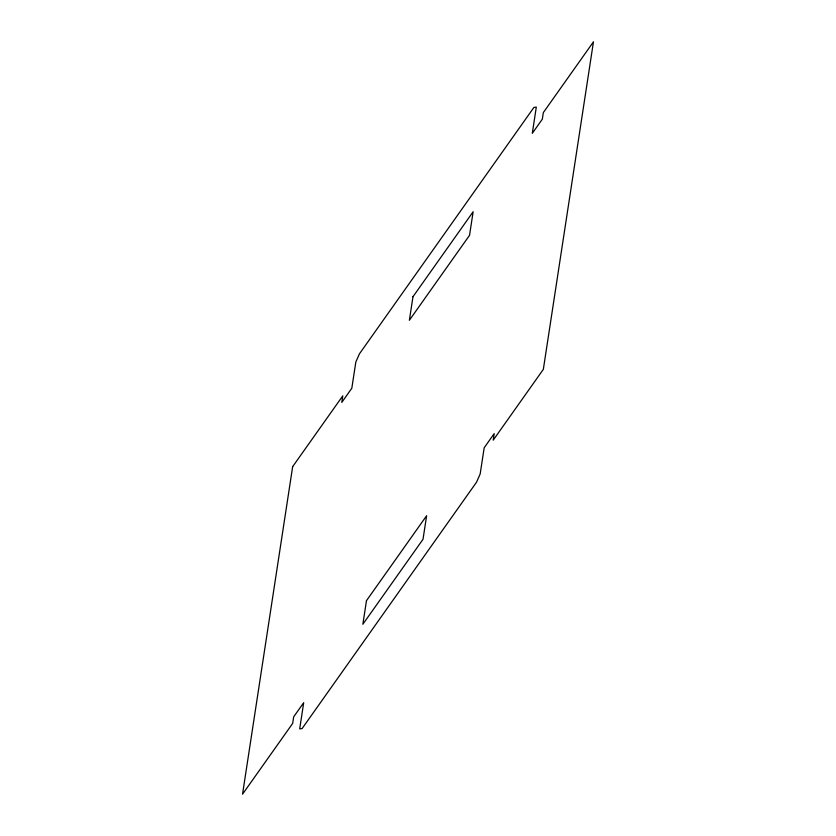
<?xml version="1.0" encoding="UTF-8"?>
<svg xmlns="http://www.w3.org/2000/svg" width="836" height="836" viewBox="0 0 836 836"><rect width="100%" height="100%" fill="white"/><g stroke="black" fill="none" stroke-linecap="round" stroke-linejoin="round"><path stroke-width="1.25" d="M292.663 466.634L242.534 794.2L292.673 723.391L293.676 716.839L303.698 702.679L299.696 728.887L302.099 728.564L476.562 482.163L480.167 473.981L484.18 447.782L494.201 433.612L493.209 440.164L543.337 369.366L593.466 41.8L543.327 112.609L542.324 119.161L532.302 133.321L536.304 107.112L533.901 107.436L359.438 353.837L355.833 362.019L351.82 388.217L341.799 402.388L342.791 395.836L292.663 466.634M366.471 600.676L362.855 624.262L423.016 539.293L426.632 515.718L366.471 600.676M412.984 296.707L409.368 320.282L469.529 235.324L473.145 211.738L412.984 296.707"/></g></svg>
